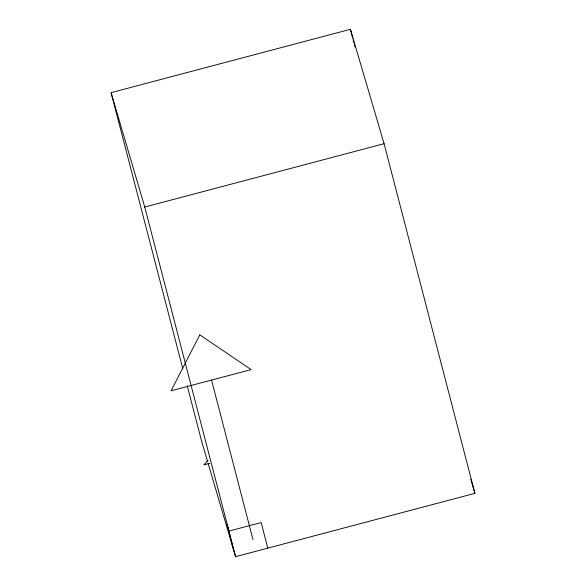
<?xml version="1.0" encoding="UTF-8"?>
<svg xmlns="http://www.w3.org/2000/svg" width="586" height="586" viewBox="0 0 586 586"><rect width="100%" height="100%" fill="white"/><g stroke="black" fill="none" stroke-linecap="round" stroke-linejoin="round"><path stroke-width="0.88" d="M208.052 460.325L203.774 464.881L209.817 463.284M182.832 368.836L111.084 92.654L350.413 29.3L384.079 143.695L474.916 493.346L235.579 556.671L208.111 463.343M111.084 92.654L144.749 207.048L384.079 143.695M470.807 479.37L474.916 493.346M207.59 461.585L201.921 442.305L187.198 385.654M350.413 29.3L352.713 38.149M353.175 39.921L353.863 42.58M354.325 44.346L355.013 47.005M267.795 548.144L261.151 522.558L228.928 531.084L226.987 524.47L233.638 550.093M211.546 380.072L252.976 539.552M144.749 207.048L235.587 556.7M199.804 334.877L171.046 390.796L251.13 369.598L199.804 334.877"/></g></svg>
